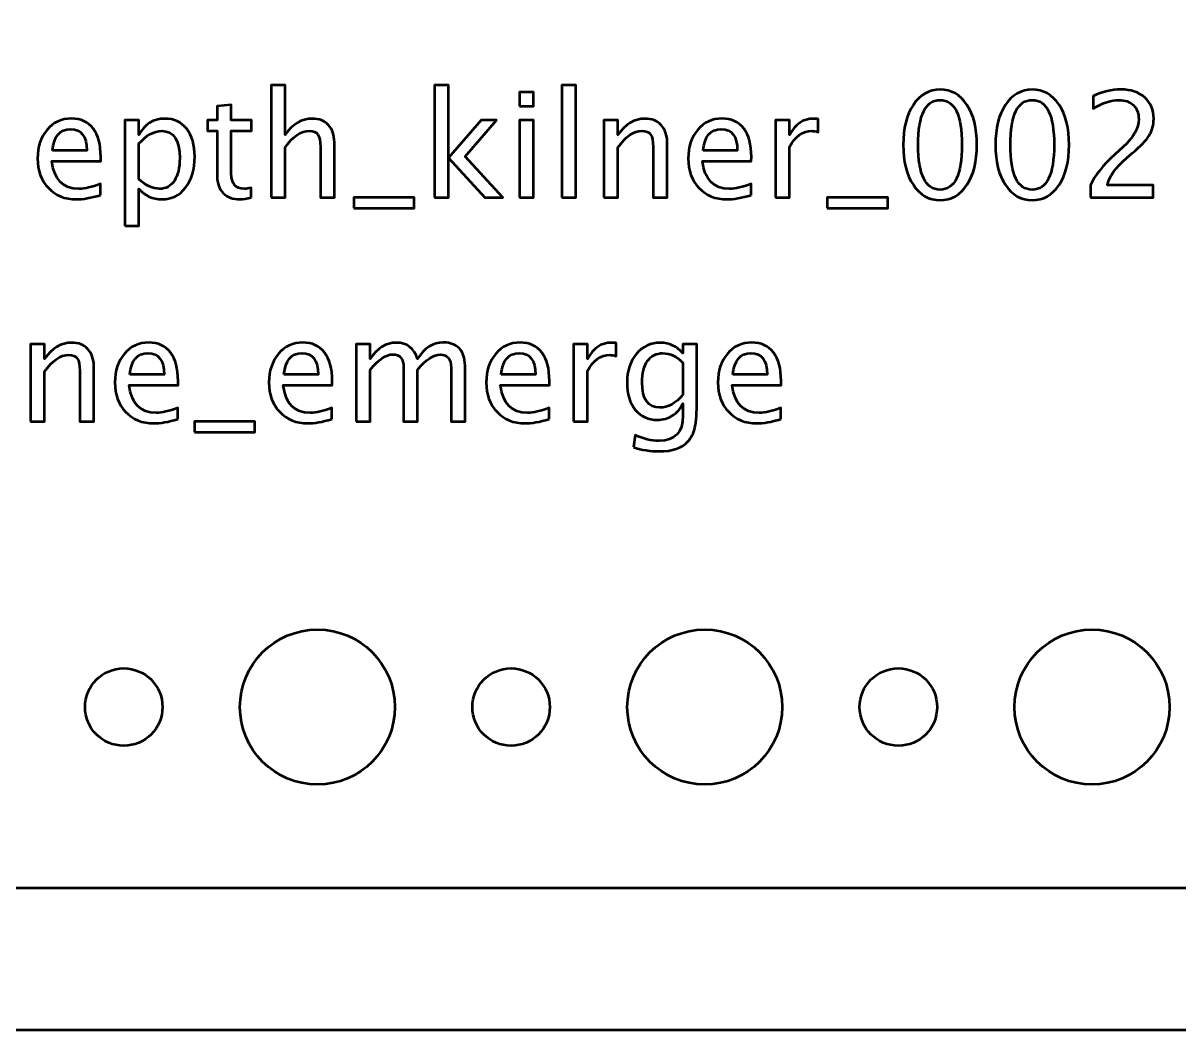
# Model space of a CAD drawing. Header units: centimetres. Extents: x -23 to 23, y -25.2 to 25.2.
# Drawn here: x 1.11 to 5.586, y -25.25 to -21.352 of the extents above; entities that cross this region are included whole.
import ezdxf

# ---------------------------------------------------------------- set-up
doc = ezdxf.new("R2010")
doc.units = ezdxf.units.CM
doc.header["$MEASUREMENT"] = 0
doc.layers.add('Layer 1', color=7, linetype='Continuous')

msp = doc.modelspace()

# ---------------------------------------------------------------- linework, layer by layer
at = {"layer": 'Layer 1', "lineweight": 53}
for centre, major_axis in [((2.25001, -24.00001), (0, 0.30001)), ((3.75001, -24.00001), (0, 0.30001)), ((5.25001, -24.00001), (0, 0.30001)), ((1.5, -24), (0, 0.15)), ((3, -24), (0, 0.15)), ((4.5, -24), (0, 0.15))]:
    msp.add_ellipse(centre, major_axis=major_axis, ratio=1, dxfattribs=at)
msp.add_open_spline([(-23, -24.75), (-23, -24.75), (-23, 24.75), (-23, 24.75), (-23, 24.75), (-23, 25.02614), (-22.77614, 25.25), (-22.5, 25.25), (-22.5, 25.25), (-22.5, 25.25), (22.5, 25.25), (22.5, 25.25), (22.5, 25.25), (22.77614, 25.25), (23, 25.02614), (23, 24.75), (23, 24.75), (23, 24.75), (23, -24.75), (23, -24.75), (23, -24.75), (23, -25.02614), (22.77614, -25.25), (22.5, -25.25), (22.5, -25.25), (22.5, -25.25), (-22.5, -25.25), (-22.5, -25.25), (-22.5, -25.25), (-22.77614, -25.25), (-23, -25.02614), (-23, -24.75)], degree=3, knots=[0, 0, 0, 0, 0.1111111, 0.1111111, 0.1111111, 0.1111111, 0.2222222, 0.2222222, 0.2222222, 0.2222222, 0.3333333, 0.3333333, 0.3333333, 0.3333333, 0.4444444, 0.4444444, 0.4444444, 0.4444444, 0.5555556, 0.5555556, 0.5555556, 0.5555556, 0.6666667, 0.6666667, 0.6666667, 0.6666667, 0.7777778, 0.7777778, 0.7777778, 0.7777778, 1, 1, 1, 1], dxfattribs=at)
at = {"layer": 'Layer 1', "color": 4, "lineweight": 53}
msp.add_open_spline([(-22.45, -24.2), (-22.45, -24.2), (-22.45, 24.2), (-22.45, 24.2), (-22.45, 24.2), (-22.45, 24.47614), (-22.22614, 24.7), (-21.95, 24.7), (-21.95, 24.7), (-21.95, 24.7), (21.95, 24.7), (21.95, 24.7), (21.95, 24.7), (22.22614, 24.7), (22.45, 24.47614), (22.45, 24.2), (22.45, 24.2), (22.45, 24.2), (22.45, -24.2), (22.45, -24.2), (22.45, -24.2), (22.45, -24.47614), (22.22614, -24.7), (21.95, -24.7), (21.95, -24.7), (21.95, -24.7), (-21.95, -24.7), (-21.95, -24.7), (-21.95, -24.7), (-22.22614, -24.7), (-22.45, -24.47614), (-22.45, -24.2)], degree=3, knots=[0, 0, 0, 0, 0.1111111, 0.1111111, 0.1111111, 0.1111111, 0.2222222, 0.2222222, 0.2222222, 0.2222222, 0.3333333, 0.3333333, 0.3333333, 0.3333333, 0.4444444, 0.4444444, 0.4444444, 0.4444444, 0.5555556, 0.5555556, 0.5555556, 0.5555556, 0.6666667, 0.6666667, 0.6666667, 0.6666667, 0.7777778, 0.7777778, 0.7777778, 0.7777778, 1, 1, 1, 1], dxfattribs=at)
at = {"layer": 'Layer 1', "color": 5, "lineweight": 53}
for points, knots in [([(2.07065, -22.02737), (2.07065, -22.02737), (2.07065, -21.59219), (2.07065, -21.59219), (2.07065, -21.59219), (2.07065, -21.59219), (2.12483, -21.59219), (2.12483, -21.59219), (2.12483, -21.59219), (2.12483, -21.59219), (2.12483, -21.78475), (2.12483, -21.78475), (2.12483, -21.78475), (2.15352, -21.74289), (2.18871, -21.72201), (2.23029, -21.72201), (2.23029, -21.72201), (2.25644, -21.72201), (2.27723, -21.73019), (2.29257, -21.74666), (2.29257, -21.74666), (2.3079, -21.76302), (2.31561, -21.78513), (2.31561, -21.81279), (2.31561, -21.81279), (2.31561, -21.81279), (2.31561, -22.02737), (2.31561, -22.02737), (2.31561, -22.02737), (2.31561, -22.02737), (2.26143, -22.02737), (2.26143, -22.02737), (2.26143, -22.02737), (2.26143, -22.02737), (2.26143, -21.83047), (2.26143, -21.83047), (2.26143, -21.83047), (2.26143, -21.80827), (2.25813, -21.79247), (2.25164, -21.78306), (2.25164, -21.78306), (2.24506, -21.77356), (2.23424, -21.76886), (2.21909, -21.76886), (2.21909, -21.76886), (2.18579, -21.76886), (2.15437, -21.79059), (2.12483, -21.83405), (2.12483, -21.83405), (2.12483, -21.83405), (2.12483, -22.02737), (2.12483, -22.02737), (2.12483, -22.02737), (2.12483, -22.02737), (2.07065, -22.02737), (2.07065, -22.02737)], [0, 0, 0, 0, 0.0666667, 0.0666667, 0.0666667, 0.0666667, 0.1333333, 0.1333333, 0.1333333, 0.1333333, 0.2, 0.2, 0.2, 0.2, 0.2666667, 0.2666667, 0.2666667, 0.2666667, 0.3333333, 0.3333333, 0.3333333, 0.3333333, 0.4, 0.4, 0.4, 0.4, 0.4666667, 0.4666667, 0.4666667, 0.4666667, 0.5333333, 0.5333333, 0.5333333, 0.5333333, 0.6, 0.6, 0.6, 0.6, 0.6666667, 0.6666667, 0.6666667, 0.6666667, 0.7333333, 0.7333333, 0.7333333, 0.7333333, 0.8, 0.8, 0.8, 0.8, 0.8666667, 0.8666667, 0.8666667, 0.8666667, 1, 1, 1, 1]), ([(2.7032, -22.02737), (2.7032, -22.02737), (2.7032, -21.59219), (2.7032, -21.59219), (2.7032, -21.59219), (2.7032, -21.59219), (2.75738, -21.59219), (2.75738, -21.59219), (2.75738, -21.59219), (2.75738, -21.59219), (2.75738, -21.87337), (2.75738, -21.87337), (2.75738, -21.87337), (2.75738, -21.87337), (2.88438, -21.72822), (2.88438, -21.72822), (2.88438, -21.72822), (2.88438, -21.72822), (2.9429, -21.72822), (2.9429, -21.72822), (2.9429, -21.72822), (2.9429, -21.72822), (2.82154, -21.86782), (2.82154, -21.86782), (2.82154, -21.86782), (2.82154, -21.86782), (2.96829, -22.02737), (2.96829, -22.02737), (2.96829, -22.02737), (2.96829, -22.02737), (2.89849, -22.02737), (2.89849, -22.02737), (2.89849, -22.02737), (2.89849, -22.02737), (2.75738, -21.87394), (2.75738, -21.87394), (2.75738, -21.87394), (2.75738, -21.87394), (2.75738, -22.02737), (2.75738, -22.02737), (2.75738, -22.02737), (2.75738, -22.02737), (2.7032, -22.02737), (2.7032, -22.02737)], [0, 0, 0, 0, 0.0833333, 0.0833333, 0.0833333, 0.0833333, 0.1666667, 0.1666667, 0.1666667, 0.1666667, 0.25, 0.25, 0.25, 0.25, 0.3333333, 0.3333333, 0.3333333, 0.3333333, 0.4166667, 0.4166667, 0.4166667, 0.4166667, 0.5, 0.5, 0.5, 0.5, 0.5833333, 0.5833333, 0.5833333, 0.5833333, 0.6666667, 0.6666667, 0.6666667, 0.6666667, 0.75, 0.75, 0.75, 0.75, 0.8333333, 0.8333333, 0.8333333, 0.8333333, 1, 1, 1, 1]), ([(3.03312, -21.67347), (3.03312, -21.67347), (3.03312, -21.61928), (3.03312, -21.61928), (3.03312, -21.61928), (3.03312, -21.61928), (3.0873, -21.61928), (3.0873, -21.61928), (3.0873, -21.61928), (3.0873, -21.61928), (3.0873, -21.67347), (3.0873, -21.67347), (3.0873, -21.67347), (3.0873, -21.67347), (3.03312, -21.67347), (3.03312, -21.67347)], [0, 0, 0, 0, 0.2, 0.2, 0.2, 0.2, 0.4, 0.4, 0.4, 0.4, 0.6, 0.6, 0.6, 0.6, 1, 1, 1, 1]), ([(3.19624, -22.02737), (3.19624, -22.02737), (3.19624, -21.59219), (3.19624, -21.59219), (3.19624, -21.59219), (3.19624, -21.59219), (3.25042, -21.59219), (3.25042, -21.59219), (3.25042, -21.59219), (3.25042, -21.59219), (3.25042, -22.02737), (3.25042, -22.02737), (3.25042, -22.02737), (3.25042, -22.02737), (3.19624, -22.02737), (3.19624, -22.02737)], [0, 0, 0, 0, 0.2, 0.2, 0.2, 0.2, 0.4, 0.4, 0.4, 0.4, 0.6, 0.6, 0.6, 0.6, 1, 1, 1, 1]), ([(4.66152, -22.03753), (4.61872, -22.03753), (4.58419, -22.01787), (4.55804, -21.97864), (4.55804, -21.97864), (4.5318, -21.93941), (4.51872, -21.88767), (4.51872, -21.82332), (4.51872, -21.82332), (4.51872, -21.75898), (4.5318, -21.70724), (4.55804, -21.66801), (4.55804, -21.66801), (4.58419, -21.62878), (4.61872, -21.60912), (4.66152, -21.60912), (4.66152, -21.60912), (4.70451, -21.60912), (4.73904, -21.62869), (4.76519, -21.66782), (4.76519, -21.66782), (4.79125, -21.70696), (4.80433, -21.75879), (4.80433, -21.82332), (4.80433, -21.82332), (4.80433, -21.88767), (4.79125, -21.93941), (4.76519, -21.97864), (4.76519, -21.97864), (4.73904, -22.01787), (4.70451, -22.03753), (4.66152, -22.03753)], [0, 0, 0, 0, 0.1111111, 0.1111111, 0.1111111, 0.1111111, 0.2222222, 0.2222222, 0.2222222, 0.2222222, 0.3333333, 0.3333333, 0.3333333, 0.3333333, 0.4444444, 0.4444444, 0.4444444, 0.4444444, 0.5555556, 0.5555556, 0.5555556, 0.5555556, 0.6666667, 0.6666667, 0.6666667, 0.6666667, 0.7777778, 0.7777778, 0.7777778, 0.7777778, 1, 1, 1, 1]), ([(5.01843, -22.03753), (4.97563, -22.03753), (4.9411, -22.01787), (4.91495, -21.97864), (4.91495, -21.97864), (4.88871, -21.93941), (4.87563, -21.88767), (4.87563, -21.82332), (4.87563, -21.82332), (4.87563, -21.75898), (4.88871, -21.70724), (4.91495, -21.66801), (4.91495, -21.66801), (4.9411, -21.62878), (4.97563, -21.60912), (5.01843, -21.60912), (5.01843, -21.60912), (5.06142, -21.60912), (5.09595, -21.62869), (5.1221, -21.66782), (5.1221, -21.66782), (5.14816, -21.70696), (5.16124, -21.75879), (5.16124, -21.82332), (5.16124, -21.82332), (5.16124, -21.88767), (5.14816, -21.93941), (5.1221, -21.97864), (5.1221, -21.97864), (5.09595, -22.01787), (5.06142, -22.03753), (5.01843, -22.03753)], [0, 0, 0, 0, 0.1111111, 0.1111111, 0.1111111, 0.1111111, 0.2222222, 0.2222222, 0.2222222, 0.2222222, 0.3333333, 0.3333333, 0.3333333, 0.3333333, 0.4444444, 0.4444444, 0.4444444, 0.4444444, 0.5555556, 0.5555556, 0.5555556, 0.5555556, 0.6666667, 0.6666667, 0.6666667, 0.6666667, 0.7777778, 0.7777778, 0.7777778, 0.7777778, 1, 1, 1, 1]), ([(5.24383, -22.02737), (5.24383, -22.02737), (5.24383, -21.97996), (5.24383, -21.97996), (5.24383, -21.97996), (5.25963, -21.94299), (5.29152, -21.90263), (5.3396, -21.85907), (5.3396, -21.85907), (5.3396, -21.85907), (5.37064, -21.83123), (5.37064, -21.83123), (5.37064, -21.83123), (5.41062, -21.79491), (5.43066, -21.75898), (5.43066, -21.72323), (5.43066, -21.72323), (5.43066, -21.70037), (5.42379, -21.6825), (5.41015, -21.66942), (5.41015, -21.66942), (5.39651, -21.65634), (5.3776, -21.64976), (5.35361, -21.64976), (5.35361, -21.64976), (5.32558, -21.64976), (5.29237, -21.66048), (5.25399, -21.68193), (5.25399, -21.68193), (5.25399, -21.68193), (5.25399, -21.63452), (5.25399, -21.63452), (5.25399, -21.63452), (5.29021, -21.61759), (5.32624, -21.60912), (5.36217, -21.60912), (5.36217, -21.60912), (5.40037, -21.60912), (5.43103, -21.61937), (5.45418, -21.63998), (5.45418, -21.63998), (5.47722, -21.66058), (5.4888, -21.68786), (5.4888, -21.72191), (5.4888, -21.72191), (5.4888, -21.74637), (5.48296, -21.7681), (5.4713, -21.78701), (5.4713, -21.78701), (5.45954, -21.80602), (5.43781, -21.82897), (5.40592, -21.85606), (5.40592, -21.85606), (5.40592, -21.85606), (5.38494, -21.87394), (5.38494, -21.87394), (5.38494, -21.87394), (5.34129, -21.91091), (5.31608, -21.94628), (5.3093, -21.97996), (5.3093, -21.97996), (5.3093, -21.97996), (5.4871, -21.97996), (5.4871, -21.97996), (5.4871, -21.97996), (5.4871, -21.97996), (5.4871, -22.02737), (5.4871, -22.02737), (5.4871, -22.02737), (5.4871, -22.02737), (5.24383, -22.02737), (5.24383, -22.02737)], [0, 0, 0, 0, 0.0526316, 0.0526316, 0.0526316, 0.0526316, 0.1052632, 0.1052632, 0.1052632, 0.1052632, 0.1578947, 0.1578947, 0.1578947, 0.1578947, 0.2105263, 0.2105263, 0.2105263, 0.2105263, 0.2631579, 0.2631579, 0.2631579, 0.2631579, 0.3157895, 0.3157895, 0.3157895, 0.3157895, 0.3684211, 0.3684211, 0.3684211, 0.3684211, 0.4210526, 0.4210526, 0.4210526, 0.4210526, 0.4736842, 0.4736842, 0.4736842, 0.4736842, 0.5263158, 0.5263158, 0.5263158, 0.5263158, 0.5789474, 0.5789474, 0.5789474, 0.5789474, 0.6315789, 0.6315789, 0.6315789, 0.6315789, 0.6842105, 0.6842105, 0.6842105, 0.6842105, 0.7368421, 0.7368421, 0.7368421, 0.7368421, 0.7894737, 0.7894737, 0.7894737, 0.7894737, 0.8421053, 0.8421053, 0.8421053, 0.8421053, 0.8947368, 0.8947368, 0.8947368, 0.8947368, 1, 1, 1, 1]), ([(4.66143, -21.99689), (4.71797, -21.99689), (4.74619, -21.93904), (4.74619, -21.82332), (4.74619, -21.82332), (4.74619, -21.70761), (4.71797, -21.64976), (4.66143, -21.64976), (4.66143, -21.64976), (4.60508, -21.64976), (4.57686, -21.70761), (4.57686, -21.82332), (4.57686, -21.82332), (4.57686, -21.93904), (4.60508, -21.99689), (4.66143, -21.99689)], [0, 0, 0, 0, 0.2, 0.2, 0.2, 0.2, 0.4, 0.4, 0.4, 0.4, 0.6, 0.6, 0.6, 0.6, 1, 1, 1, 1]), ([(5.01834, -21.99689), (5.07488, -21.99689), (5.1031, -21.93904), (5.1031, -21.82332), (5.1031, -21.82332), (5.1031, -21.70761), (5.07488, -21.64976), (5.01834, -21.64976), (5.01834, -21.64976), (4.96199, -21.64976), (4.93377, -21.70761), (4.93377, -21.82332), (4.93377, -21.82332), (4.93377, -21.93904), (4.96199, -21.99689), (5.01834, -21.99689)], [0, 0, 0, 0, 0.2, 0.2, 0.2, 0.2, 0.4, 0.4, 0.4, 0.4, 0.6, 0.6, 0.6, 0.6, 1, 1, 1, 1]), ([(1.99332, -22.02728), (1.97657, -22.03189), (1.96199, -22.03414), (1.94967, -22.03414), (1.94967, -22.03414), (1.92201, -22.03414), (1.90047, -22.02624), (1.88504, -22.01044), (1.88504, -22.01044), (1.86952, -21.99463), (1.8618, -21.97271), (1.8618, -21.94459), (1.8618, -21.94459), (1.8618, -21.94459), (1.8618, -21.76886), (1.8618, -21.76886), (1.8618, -21.76886), (1.8618, -21.76886), (1.82436, -21.76886), (1.82436, -21.76886), (1.82436, -21.76886), (1.82436, -21.76886), (1.82436, -21.72822), (1.82436, -21.72822), (1.82436, -21.72822), (1.82436, -21.72822), (1.8618, -21.72822), (1.8618, -21.72822), (1.8618, -21.72822), (1.8618, -21.72822), (1.8618, -21.67412), (1.8618, -21.67412), (1.8618, -21.67412), (1.8618, -21.67412), (1.91599, -21.66895), (1.91599, -21.66895), (1.91599, -21.66895), (1.91599, -21.66895), (1.91599, -21.72822), (1.91599, -21.72822), (1.91599, -21.72822), (1.91599, -21.72822), (1.99445, -21.72822), (1.99445, -21.72822), (1.99445, -21.72822), (1.99445, -21.72822), (1.99445, -21.76886), (1.99445, -21.76886), (1.99445, -21.76886), (1.99445, -21.76886), (1.91599, -21.76886), (1.91599, -21.76886), (1.91599, -21.76886), (1.91599, -21.76886), (1.91599, -21.9348), (1.91599, -21.9348), (1.91599, -21.9348), (1.91599, -21.97394), (1.93302, -21.9935), (1.96698, -21.9935), (1.96698, -21.9935), (1.97422, -21.9935), (1.98297, -21.99228), (1.99332, -21.98993), (1.99332, -21.98993), (1.99332, -21.98993), (1.99332, -22.02728), (1.99332, -22.02728)], [0, 0, 0, 0, 0.0555556, 0.0555556, 0.0555556, 0.0555556, 0.1111111, 0.1111111, 0.1111111, 0.1111111, 0.1666667, 0.1666667, 0.1666667, 0.1666667, 0.2222222, 0.2222222, 0.2222222, 0.2222222, 0.2777778, 0.2777778, 0.2777778, 0.2777778, 0.3333333, 0.3333333, 0.3333333, 0.3333333, 0.3888889, 0.3888889, 0.3888889, 0.3888889, 0.4444444, 0.4444444, 0.4444444, 0.4444444, 0.5, 0.5, 0.5, 0.5, 0.5555556, 0.5555556, 0.5555556, 0.5555556, 0.6111111, 0.6111111, 0.6111111, 0.6111111, 0.6666667, 0.6666667, 0.6666667, 0.6666667, 0.7222222, 0.7222222, 0.7222222, 0.7222222, 0.7777778, 0.7777778, 0.7777778, 0.7777778, 0.8333333, 0.8333333, 0.8333333, 0.8333333, 0.8888889, 0.8888889, 0.8888889, 0.8888889, 1, 1, 1, 1]), ([(1.4094, -22.01777), (1.373, -22.02869), (1.34186, -22.03414), (1.31589, -22.03414), (1.31589, -22.03414), (1.27159, -22.03414), (1.23556, -22.01947), (1.2078, -21.99021), (1.2078, -21.99021), (1.18005, -21.96095), (1.16613, -21.92304), (1.16613, -21.87638), (1.16613, -21.87638), (1.16613, -21.83113), (1.17836, -21.79397), (1.20291, -21.76491), (1.20291, -21.76491), (1.22747, -21.73593), (1.25889, -21.72144), (1.29717, -21.72144), (1.29717, -21.72144), (1.33339, -21.72144), (1.36143, -21.73433), (1.38118, -21.76011), (1.38118, -21.76011), (1.40094, -21.78588), (1.41081, -21.82238), (1.41081, -21.8697), (1.41081, -21.8697), (1.41081, -21.8697), (1.41053, -21.88626), (1.41053, -21.88626), (1.41053, -21.88626), (1.41053, -21.88626), (1.22144, -21.88626), (1.22144, -21.88626), (1.22144, -21.88626), (1.22935, -21.95776), (1.26425, -21.9935), (1.32605, -21.9935), (1.32605, -21.9935), (1.34873, -21.9935), (1.37648, -21.98711), (1.4094, -21.97431), (1.4094, -21.97431), (1.4094, -21.97431), (1.4094, -22.01777), (1.4094, -22.01777)], [0, 0, 0, 0, 0.0769231, 0.0769231, 0.0769231, 0.0769231, 0.1538462, 0.1538462, 0.1538462, 0.1538462, 0.2307692, 0.2307692, 0.2307692, 0.2307692, 0.3076923, 0.3076923, 0.3076923, 0.3076923, 0.3846154, 0.3846154, 0.3846154, 0.3846154, 0.4615385, 0.4615385, 0.4615385, 0.4615385, 0.5384615, 0.5384615, 0.5384615, 0.5384615, 0.6153846, 0.6153846, 0.6153846, 0.6153846, 0.6923077, 0.6923077, 0.6923077, 0.6923077, 0.7692308, 0.7692308, 0.7692308, 0.7692308, 0.8461538, 0.8461538, 0.8461538, 0.8461538, 1, 1, 1, 1]), ([(1.50433, -22.13631), (1.50433, -22.13631), (1.50433, -21.72822), (1.50433, -21.72822), (1.50433, -21.72822), (1.50433, -21.72822), (1.55851, -21.72822), (1.55851, -21.72822), (1.55851, -21.72822), (1.55851, -21.72822), (1.55851, -21.78475), (1.55851, -21.78475), (1.55851, -21.78475), (1.58071, -21.74289), (1.61411, -21.72201), (1.65861, -21.72201), (1.65861, -21.72201), (1.69464, -21.72201), (1.72295, -21.73508), (1.74365, -21.76133), (1.74365, -21.76133), (1.76434, -21.78758), (1.77469, -21.82342), (1.77469, -21.86886), (1.77469, -21.86886), (1.77469, -21.91834), (1.76293, -21.95832), (1.73951, -21.98861), (1.73951, -21.98861), (1.71609, -22.019), (1.68523, -22.03414), (1.64704, -22.03414), (1.64704, -22.03414), (1.61157, -22.03414), (1.58203, -22.0206), (1.55851, -21.99341), (1.55851, -21.99341), (1.55851, -21.99341), (1.55851, -22.13631), (1.55851, -22.13631), (1.55851, -22.13631), (1.55851, -22.13631), (1.50433, -22.13631), (1.50433, -22.13631)], [0, 0, 0, 0, 0.0833333, 0.0833333, 0.0833333, 0.0833333, 0.1666667, 0.1666667, 0.1666667, 0.1666667, 0.25, 0.25, 0.25, 0.25, 0.3333333, 0.3333333, 0.3333333, 0.3333333, 0.4166667, 0.4166667, 0.4166667, 0.4166667, 0.5, 0.5, 0.5, 0.5, 0.5833333, 0.5833333, 0.5833333, 0.5833333, 0.6666667, 0.6666667, 0.6666667, 0.6666667, 0.75, 0.75, 0.75, 0.75, 0.8333333, 0.8333333, 0.8333333, 0.8333333, 1, 1, 1, 1]), ([(3.03312, -22.02737), (3.03312, -22.02737), (3.03312, -21.72822), (3.03312, -21.72822), (3.03312, -21.72822), (3.03312, -21.72822), (3.0873, -21.72822), (3.0873, -21.72822), (3.0873, -21.72822), (3.0873, -21.72822), (3.0873, -22.02737), (3.0873, -22.02737), (3.0873, -22.02737), (3.0873, -22.02737), (3.03312, -22.02737), (3.03312, -22.02737)], [0, 0, 0, 0, 0.2, 0.2, 0.2, 0.2, 0.4, 0.4, 0.4, 0.4, 0.6, 0.6, 0.6, 0.6, 1, 1, 1, 1]), ([(3.35936, -22.02737), (3.35936, -22.02737), (3.35936, -21.72822), (3.35936, -21.72822), (3.35936, -21.72822), (3.35936, -21.72822), (3.41354, -21.72822), (3.41354, -21.72822), (3.41354, -21.72822), (3.41354, -21.72822), (3.41354, -21.78475), (3.41354, -21.78475), (3.41354, -21.78475), (3.44223, -21.74289), (3.47742, -21.72201), (3.519, -21.72201), (3.519, -21.72201), (3.54515, -21.72201), (3.56594, -21.73019), (3.58128, -21.74666), (3.58128, -21.74666), (3.59661, -21.76302), (3.60432, -21.78513), (3.60432, -21.81279), (3.60432, -21.81279), (3.60432, -21.81279), (3.60432, -22.02737), (3.60432, -22.02737), (3.60432, -22.02737), (3.60432, -22.02737), (3.55014, -22.02737), (3.55014, -22.02737), (3.55014, -22.02737), (3.55014, -22.02737), (3.55014, -21.83047), (3.55014, -21.83047), (3.55014, -21.83047), (3.55014, -21.80827), (3.54684, -21.79247), (3.54035, -21.78306), (3.54035, -21.78306), (3.53377, -21.77356), (3.52295, -21.76886), (3.5078, -21.76886), (3.5078, -21.76886), (3.4745, -21.76886), (3.44308, -21.79059), (3.41354, -21.83405), (3.41354, -21.83405), (3.41354, -21.83405), (3.41354, -22.02737), (3.41354, -22.02737), (3.41354, -22.02737), (3.41354, -22.02737), (3.35936, -22.02737), (3.35936, -22.02737)], [0, 0, 0, 0, 0.0666667, 0.0666667, 0.0666667, 0.0666667, 0.1333333, 0.1333333, 0.1333333, 0.1333333, 0.2, 0.2, 0.2, 0.2, 0.2666667, 0.2666667, 0.2666667, 0.2666667, 0.3333333, 0.3333333, 0.3333333, 0.3333333, 0.4, 0.4, 0.4, 0.4, 0.4666667, 0.4666667, 0.4666667, 0.4666667, 0.5333333, 0.5333333, 0.5333333, 0.5333333, 0.6, 0.6, 0.6, 0.6, 0.6666667, 0.6666667, 0.6666667, 0.6666667, 0.7333333, 0.7333333, 0.7333333, 0.7333333, 0.8, 0.8, 0.8, 0.8, 0.8666667, 0.8666667, 0.8666667, 0.8666667, 1, 1, 1, 1]), ([(3.92925, -22.01777), (3.89285, -22.02869), (3.86171, -22.03414), (3.83574, -22.03414), (3.83574, -22.03414), (3.79144, -22.03414), (3.75541, -22.01947), (3.72765, -21.99021), (3.72765, -21.99021), (3.6999, -21.96095), (3.68598, -21.92304), (3.68598, -21.87638), (3.68598, -21.87638), (3.68598, -21.83113), (3.69821, -21.79397), (3.72276, -21.76491), (3.72276, -21.76491), (3.74732, -21.73593), (3.77874, -21.72144), (3.81702, -21.72144), (3.81702, -21.72144), (3.85324, -21.72144), (3.88128, -21.73433), (3.90103, -21.76011), (3.90103, -21.76011), (3.92079, -21.78588), (3.93066, -21.82238), (3.93066, -21.8697), (3.93066, -21.8697), (3.93066, -21.8697), (3.93038, -21.88626), (3.93038, -21.88626), (3.93038, -21.88626), (3.93038, -21.88626), (3.74129, -21.88626), (3.74129, -21.88626), (3.74129, -21.88626), (3.7492, -21.95776), (3.7841, -21.9935), (3.8459, -21.9935), (3.8459, -21.9935), (3.86858, -21.9935), (3.89633, -21.98711), (3.92925, -21.97431), (3.92925, -21.97431), (3.92925, -21.97431), (3.92925, -22.01777), (3.92925, -22.01777)], [0, 0, 0, 0, 0.0769231, 0.0769231, 0.0769231, 0.0769231, 0.1538462, 0.1538462, 0.1538462, 0.1538462, 0.2307692, 0.2307692, 0.2307692, 0.2307692, 0.3076923, 0.3076923, 0.3076923, 0.3076923, 0.3846154, 0.3846154, 0.3846154, 0.3846154, 0.4615385, 0.4615385, 0.4615385, 0.4615385, 0.5384615, 0.5384615, 0.5384615, 0.5384615, 0.6153846, 0.6153846, 0.6153846, 0.6153846, 0.6923077, 0.6923077, 0.6923077, 0.6923077, 0.7692308, 0.7692308, 0.7692308, 0.7692308, 0.8461538, 0.8461538, 0.8461538, 0.8461538, 1, 1, 1, 1]), ([(4.02418, -22.02737), (4.02418, -22.02737), (4.02418, -21.72822), (4.02418, -21.72822), (4.02418, -21.72822), (4.02418, -21.72822), (4.07836, -21.72822), (4.07836, -21.72822), (4.07836, -21.72822), (4.07836, -21.72822), (4.07836, -21.78475), (4.07836, -21.78475), (4.07836, -21.78475), (4.09991, -21.74289), (4.13114, -21.72201), (4.17215, -21.72201), (4.17215, -21.72201), (4.1777, -21.72201), (4.18354, -21.72248), (4.18956, -21.72342), (4.18956, -21.72342), (4.18956, -21.72342), (4.18956, -21.77412), (4.18956, -21.77412), (4.18956, -21.77412), (4.18015, -21.77102), (4.17187, -21.76942), (4.16472, -21.76942), (4.16472, -21.76942), (4.13029, -21.76942), (4.1015, -21.78974), (4.07836, -21.83047), (4.07836, -21.83047), (4.07836, -21.83047), (4.07836, -22.02737), (4.07836, -22.02737), (4.07836, -22.02737), (4.07836, -22.02737), (4.02418, -22.02737), (4.02418, -22.02737)], [0, 0, 0, 0, 0.0909091, 0.0909091, 0.0909091, 0.0909091, 0.1818182, 0.1818182, 0.1818182, 0.1818182, 0.2727273, 0.2727273, 0.2727273, 0.2727273, 0.3636364, 0.3636364, 0.3636364, 0.3636364, 0.4545455, 0.4545455, 0.4545455, 0.4545455, 0.5454545, 0.5454545, 0.5454545, 0.5454545, 0.6363636, 0.6363636, 0.6363636, 0.6363636, 0.7272727, 0.7272727, 0.7272727, 0.7272727, 0.8181818, 0.8181818, 0.8181818, 0.8181818, 1, 1, 1, 1]), ([(1.22427, -21.84562), (1.22427, -21.84562), (1.35635, -21.84562), (1.35635, -21.84562), (1.35635, -21.84562), (1.35635, -21.78993), (1.33556, -21.76208), (1.29407, -21.76208), (1.29407, -21.76208), (1.2523, -21.76208), (1.22906, -21.78993), (1.22427, -21.84562)], [0, 0, 0, 0, 0.25, 0.25, 0.25, 0.25, 0.5, 0.5, 0.5, 0.5, 1, 1, 1, 1]), ([(1.55851, -21.95606), (1.58645, -21.98099), (1.61308, -21.9935), (1.63838, -21.9935), (1.63838, -21.9935), (1.66331, -21.9935), (1.6826, -21.98306), (1.69614, -21.96227), (1.69614, -21.96227), (1.70978, -21.94148), (1.71656, -21.91222), (1.71656, -21.87441), (1.71656, -21.87441), (1.71656, -21.80442), (1.69341, -21.76942), (1.64713, -21.76942), (1.64713, -21.76942), (1.61684, -21.76942), (1.5873, -21.78579), (1.55851, -21.81862), (1.55851, -21.81862), (1.55851, -21.81862), (1.55851, -21.95606), (1.55851, -21.95606)], [0, 0, 0, 0, 0.1428571, 0.1428571, 0.1428571, 0.1428571, 0.2857143, 0.2857143, 0.2857143, 0.2857143, 0.4285714, 0.4285714, 0.4285714, 0.4285714, 0.5714286, 0.5714286, 0.5714286, 0.5714286, 0.7142857, 0.7142857, 0.7142857, 0.7142857, 1, 1, 1, 1]), ([(3.74412, -21.84562), (3.74412, -21.84562), (3.8762, -21.84562), (3.8762, -21.84562), (3.8762, -21.84562), (3.8762, -21.78993), (3.85541, -21.76208), (3.81392, -21.76208), (3.81392, -21.76208), (3.77215, -21.76208), (3.74891, -21.78993), (3.74412, -21.84562)], [0, 0, 0, 0, 0.25, 0.25, 0.25, 0.25, 0.5, 0.5, 0.5, 0.5, 1, 1, 1, 1]), ([(2.3905, -22.06801), (2.3905, -22.06801), (2.3905, -22.02737), (2.3905, -22.02737), (2.3905, -22.02737), (2.3905, -22.02737), (2.6253, -22.02737), (2.6253, -22.02737), (2.6253, -22.02737), (2.6253, -22.02737), (2.6253, -22.06801), (2.6253, -22.06801), (2.6253, -22.06801), (2.6253, -22.06801), (2.3905, -22.06801), (2.3905, -22.06801)], [0, 0, 0, 0, 0.2, 0.2, 0.2, 0.2, 0.4, 0.4, 0.4, 0.4, 0.6, 0.6, 0.6, 0.6, 1, 1, 1, 1]), ([(4.22465, -22.06801), (4.22465, -22.06801), (4.22465, -22.02737), (4.22465, -22.02737), (4.22465, -22.02737), (4.22465, -22.02737), (4.45945, -22.02737), (4.45945, -22.02737), (4.45945, -22.02737), (4.45945, -22.02737), (4.45945, -22.06801), (4.45945, -22.06801), (4.45945, -22.06801), (4.45945, -22.06801), (4.22465, -22.06801), (4.22465, -22.06801)], [0, 0, 0, 0, 0.2, 0.2, 0.2, 0.2, 0.4, 0.4, 0.4, 0.4, 0.6, 0.6, 0.6, 0.6, 1, 1, 1, 1]), ([(1.13898, -22.89472), (1.13898, -22.89472), (1.13898, -22.59557), (1.13898, -22.59557), (1.13898, -22.59557), (1.13898, -22.59557), (1.19316, -22.59557), (1.19316, -22.59557), (1.19316, -22.59557), (1.19316, -22.59557), (1.19316, -22.6521), (1.19316, -22.6521), (1.19316, -22.6521), (1.22185, -22.61024), (1.25704, -22.58936), (1.29862, -22.58936), (1.29862, -22.58936), (1.32477, -22.58936), (1.34556, -22.59754), (1.3609, -22.61401), (1.3609, -22.61401), (1.37623, -22.63037), (1.38394, -22.65248), (1.38394, -22.68014), (1.38394, -22.68014), (1.38394, -22.68014), (1.38394, -22.89472), (1.38394, -22.89472), (1.38394, -22.89472), (1.38394, -22.89472), (1.32976, -22.89472), (1.32976, -22.89472), (1.32976, -22.89472), (1.32976, -22.89472), (1.32976, -22.69782), (1.32976, -22.69782), (1.32976, -22.69782), (1.32976, -22.67562), (1.32646, -22.65982), (1.31997, -22.65041), (1.31997, -22.65041), (1.31339, -22.64091), (1.30257, -22.63621), (1.28742, -22.63621), (1.28742, -22.63621), (1.25412, -22.63621), (1.2227, -22.65794), (1.19316, -22.7014), (1.19316, -22.7014), (1.19316, -22.7014), (1.19316, -22.89472), (1.19316, -22.89472), (1.19316, -22.89472), (1.19316, -22.89472), (1.13898, -22.89472), (1.13898, -22.89472)], [0, 0, 0, 0, 0.0666667, 0.0666667, 0.0666667, 0.0666667, 0.1333333, 0.1333333, 0.1333333, 0.1333333, 0.2, 0.2, 0.2, 0.2, 0.2666667, 0.2666667, 0.2666667, 0.2666667, 0.3333333, 0.3333333, 0.3333333, 0.3333333, 0.4, 0.4, 0.4, 0.4, 0.4666667, 0.4666667, 0.4666667, 0.4666667, 0.5333333, 0.5333333, 0.5333333, 0.5333333, 0.6, 0.6, 0.6, 0.6, 0.6666667, 0.6666667, 0.6666667, 0.6666667, 0.7333333, 0.7333333, 0.7333333, 0.7333333, 0.8, 0.8, 0.8, 0.8, 0.8666667, 0.8666667, 0.8666667, 0.8666667, 1, 1, 1, 1]), ([(1.70887, -22.88512), (1.67247, -22.89604), (1.64133, -22.90149), (1.61536, -22.90149), (1.61536, -22.90149), (1.57106, -22.90149), (1.53503, -22.88682), (1.50727, -22.85756), (1.50727, -22.85756), (1.47952, -22.8283), (1.4656, -22.79039), (1.4656, -22.74373), (1.4656, -22.74373), (1.4656, -22.69848), (1.47783, -22.66132), (1.50238, -22.63226), (1.50238, -22.63226), (1.52694, -22.60328), (1.55836, -22.58879), (1.59664, -22.58879), (1.59664, -22.58879), (1.63286, -22.58879), (1.6609, -22.60168), (1.68065, -22.62746), (1.68065, -22.62746), (1.70041, -22.65323), (1.71028, -22.68973), (1.71028, -22.73705), (1.71028, -22.73705), (1.71028, -22.73705), (1.71, -22.75361), (1.71, -22.75361), (1.71, -22.75361), (1.71, -22.75361), (1.52091, -22.75361), (1.52091, -22.75361), (1.52091, -22.75361), (1.52882, -22.82511), (1.56372, -22.86085), (1.62552, -22.86085), (1.62552, -22.86085), (1.6482, -22.86085), (1.67595, -22.85446), (1.70887, -22.84166), (1.70887, -22.84166), (1.70887, -22.84166), (1.70887, -22.88512), (1.70887, -22.88512)], [0, 0, 0, 0, 0.0769231, 0.0769231, 0.0769231, 0.0769231, 0.1538462, 0.1538462, 0.1538462, 0.1538462, 0.2307692, 0.2307692, 0.2307692, 0.2307692, 0.3076923, 0.3076923, 0.3076923, 0.3076923, 0.3846154, 0.3846154, 0.3846154, 0.3846154, 0.4615385, 0.4615385, 0.4615385, 0.4615385, 0.5384615, 0.5384615, 0.5384615, 0.5384615, 0.6153846, 0.6153846, 0.6153846, 0.6153846, 0.6923077, 0.6923077, 0.6923077, 0.6923077, 0.7692308, 0.7692308, 0.7692308, 0.7692308, 0.8461538, 0.8461538, 0.8461538, 0.8461538, 1, 1, 1, 1]), ([(2.30558, -22.88512), (2.26918, -22.89604), (2.23804, -22.90149), (2.21207, -22.90149), (2.21207, -22.90149), (2.16777, -22.90149), (2.13174, -22.88682), (2.10398, -22.85756), (2.10398, -22.85756), (2.07623, -22.8283), (2.06231, -22.79039), (2.06231, -22.74373), (2.06231, -22.74373), (2.06231, -22.69848), (2.07454, -22.66132), (2.09909, -22.63226), (2.09909, -22.63226), (2.12365, -22.60328), (2.15507, -22.58879), (2.19335, -22.58879), (2.19335, -22.58879), (2.22957, -22.58879), (2.25761, -22.60168), (2.27736, -22.62746), (2.27736, -22.62746), (2.29712, -22.65323), (2.30699, -22.68973), (2.30699, -22.73705), (2.30699, -22.73705), (2.30699, -22.73705), (2.30671, -22.75361), (2.30671, -22.75361), (2.30671, -22.75361), (2.30671, -22.75361), (2.11762, -22.75361), (2.11762, -22.75361), (2.11762, -22.75361), (2.12553, -22.82511), (2.16043, -22.86085), (2.22223, -22.86085), (2.22223, -22.86085), (2.24491, -22.86085), (2.27266, -22.85446), (2.30558, -22.84166), (2.30558, -22.84166), (2.30558, -22.84166), (2.30558, -22.88512), (2.30558, -22.88512)], [0, 0, 0, 0, 0.0769231, 0.0769231, 0.0769231, 0.0769231, 0.1538462, 0.1538462, 0.1538462, 0.1538462, 0.2307692, 0.2307692, 0.2307692, 0.2307692, 0.3076923, 0.3076923, 0.3076923, 0.3076923, 0.3846154, 0.3846154, 0.3846154, 0.3846154, 0.4615385, 0.4615385, 0.4615385, 0.4615385, 0.5384615, 0.5384615, 0.5384615, 0.5384615, 0.6153846, 0.6153846, 0.6153846, 0.6153846, 0.6923077, 0.6923077, 0.6923077, 0.6923077, 0.7692308, 0.7692308, 0.7692308, 0.7692308, 0.8461538, 0.8461538, 0.8461538, 0.8461538, 1, 1, 1, 1]), ([(2.40051, -22.89472), (2.40051, -22.89472), (2.40051, -22.59557), (2.40051, -22.59557), (2.40051, -22.59557), (2.40051, -22.59557), (2.45469, -22.59557), (2.45469, -22.59557), (2.45469, -22.59557), (2.45469, -22.59557), (2.45469, -22.6521), (2.45469, -22.6521), (2.45469, -22.6521), (2.48113, -22.61024), (2.51499, -22.58936), (2.55648, -22.58936), (2.55648, -22.58936), (2.59646, -22.58936), (2.62365, -22.61024), (2.63814, -22.6521), (2.63814, -22.6521), (2.66382, -22.60987), (2.69731, -22.58879), (2.73842, -22.58879), (2.73842, -22.58879), (2.76466, -22.58879), (2.78508, -22.59651), (2.79966, -22.61203), (2.79966, -22.61203), (2.81424, -22.62755), (2.82158, -22.64928), (2.82158, -22.67722), (2.82158, -22.67722), (2.82158, -22.67722), (2.82158, -22.89472), (2.82158, -22.89472), (2.82158, -22.89472), (2.82158, -22.89472), (2.76739, -22.89472), (2.76739, -22.89472), (2.76739, -22.89472), (2.76739, -22.89472), (2.76739, -22.68616), (2.76739, -22.68616), (2.76739, -22.68616), (2.76739, -22.6521), (2.75385, -22.63508), (2.72675, -22.63508), (2.72675, -22.63508), (2.69862, -22.63508), (2.66909, -22.65493), (2.63814, -22.69472), (2.63814, -22.69472), (2.63814, -22.69472), (2.63814, -22.89472), (2.63814, -22.89472), (2.63814, -22.89472), (2.63814, -22.89472), (2.58395, -22.89472), (2.58395, -22.89472), (2.58395, -22.89472), (2.58395, -22.89472), (2.58395, -22.68597), (2.58395, -22.68597), (2.58395, -22.68597), (2.58395, -22.65163), (2.57021, -22.63451), (2.54265, -22.63451), (2.54265, -22.63451), (2.51528, -22.63451), (2.48592, -22.65446), (2.45469, -22.69444), (2.45469, -22.69444), (2.45469, -22.69444), (2.45469, -22.89472), (2.45469, -22.89472), (2.45469, -22.89472), (2.45469, -22.89472), (2.40051, -22.89472), (2.40051, -22.89472)], [0, 0, 0, 0, 0.047619, 0.047619, 0.047619, 0.047619, 0.0952381, 0.0952381, 0.0952381, 0.0952381, 0.1428571, 0.1428571, 0.1428571, 0.1428571, 0.1904762, 0.1904762, 0.1904762, 0.1904762, 0.2380952, 0.2380952, 0.2380952, 0.2380952, 0.2857143, 0.2857143, 0.2857143, 0.2857143, 0.3333333, 0.3333333, 0.3333333, 0.3333333, 0.3809524, 0.3809524, 0.3809524, 0.3809524, 0.4285714, 0.4285714, 0.4285714, 0.4285714, 0.4761905, 0.4761905, 0.4761905, 0.4761905, 0.5238095, 0.5238095, 0.5238095, 0.5238095, 0.5714286, 0.5714286, 0.5714286, 0.5714286, 0.6190476, 0.6190476, 0.6190476, 0.6190476, 0.6666667, 0.6666667, 0.6666667, 0.6666667, 0.7142857, 0.7142857, 0.7142857, 0.7142857, 0.7619048, 0.7619048, 0.7619048, 0.7619048, 0.8095238, 0.8095238, 0.8095238, 0.8095238, 0.8571429, 0.8571429, 0.8571429, 0.8571429, 0.9047619, 0.9047619, 0.9047619, 0.9047619, 1, 1, 1, 1]), ([(3.14707, -22.88512), (3.11067, -22.89604), (3.07953, -22.90149), (3.05356, -22.90149), (3.05356, -22.90149), (3.00926, -22.90149), (2.97323, -22.88682), (2.94547, -22.85756), (2.94547, -22.85756), (2.91772, -22.8283), (2.9038, -22.79039), (2.9038, -22.74373), (2.9038, -22.74373), (2.9038, -22.69848), (2.91603, -22.66132), (2.94058, -22.63226), (2.94058, -22.63226), (2.96514, -22.60328), (2.99656, -22.58879), (3.03484, -22.58879), (3.03484, -22.58879), (3.07106, -22.58879), (3.0991, -22.60168), (3.11885, -22.62746), (3.11885, -22.62746), (3.13861, -22.65323), (3.14848, -22.68973), (3.14848, -22.73705), (3.14848, -22.73705), (3.14848, -22.73705), (3.1482, -22.75361), (3.1482, -22.75361), (3.1482, -22.75361), (3.1482, -22.75361), (2.95911, -22.75361), (2.95911, -22.75361), (2.95911, -22.75361), (2.96702, -22.82511), (3.00192, -22.86085), (3.06372, -22.86085), (3.06372, -22.86085), (3.0864, -22.86085), (3.11415, -22.85446), (3.14707, -22.84166), (3.14707, -22.84166), (3.14707, -22.84166), (3.14707, -22.88512), (3.14707, -22.88512)], [0, 0, 0, 0, 0.0769231, 0.0769231, 0.0769231, 0.0769231, 0.1538462, 0.1538462, 0.1538462, 0.1538462, 0.2307692, 0.2307692, 0.2307692, 0.2307692, 0.3076923, 0.3076923, 0.3076923, 0.3076923, 0.3846154, 0.3846154, 0.3846154, 0.3846154, 0.4615385, 0.4615385, 0.4615385, 0.4615385, 0.5384615, 0.5384615, 0.5384615, 0.5384615, 0.6153846, 0.6153846, 0.6153846, 0.6153846, 0.6923077, 0.6923077, 0.6923077, 0.6923077, 0.7692308, 0.7692308, 0.7692308, 0.7692308, 0.8461538, 0.8461538, 0.8461538, 0.8461538, 1, 1, 1, 1]), ([(3.242, -22.89472), (3.242, -22.89472), (3.242, -22.59557), (3.242, -22.59557), (3.242, -22.59557), (3.242, -22.59557), (3.29618, -22.59557), (3.29618, -22.59557), (3.29618, -22.59557), (3.29618, -22.59557), (3.29618, -22.6521), (3.29618, -22.6521), (3.29618, -22.6521), (3.31773, -22.61024), (3.34896, -22.58936), (3.38997, -22.58936), (3.38997, -22.58936), (3.39552, -22.58936), (3.40136, -22.58983), (3.40738, -22.59077), (3.40738, -22.59077), (3.40738, -22.59077), (3.40738, -22.64147), (3.40738, -22.64147), (3.40738, -22.64147), (3.39797, -22.63837), (3.38969, -22.63677), (3.38254, -22.63677), (3.38254, -22.63677), (3.34811, -22.63677), (3.31932, -22.65709), (3.29618, -22.69782), (3.29618, -22.69782), (3.29618, -22.69782), (3.29618, -22.89472), (3.29618, -22.89472), (3.29618, -22.89472), (3.29618, -22.89472), (3.242, -22.89472), (3.242, -22.89472)], [0, 0, 0, 0, 0.0909091, 0.0909091, 0.0909091, 0.0909091, 0.1818182, 0.1818182, 0.1818182, 0.1818182, 0.2727273, 0.2727273, 0.2727273, 0.2727273, 0.3636364, 0.3636364, 0.3636364, 0.3636364, 0.4545455, 0.4545455, 0.4545455, 0.4545455, 0.5454545, 0.5454545, 0.5454545, 0.5454545, 0.6363636, 0.6363636, 0.6363636, 0.6363636, 0.7272727, 0.7272727, 0.7272727, 0.7272727, 0.8181818, 0.8181818, 0.8181818, 0.8181818, 1, 1, 1, 1]), ([(3.47408, -22.99406), (3.47408, -22.99406), (3.48047, -22.94721), (3.48047, -22.94721), (3.48047, -22.94721), (3.51189, -22.96189), (3.54303, -22.96923), (3.57379, -22.96923), (3.57379, -22.96923), (3.63485, -22.96923), (3.66542, -22.93686), (3.66542, -22.87224), (3.66542, -22.87224), (3.66542, -22.87224), (3.66542, -22.8252), (3.66542, -22.8252), (3.66542, -22.8252), (3.65601, -22.84505), (3.64265, -22.86038), (3.62525, -22.87139), (3.62525, -22.87139), (3.60785, -22.8824), (3.58847, -22.88795), (3.56711, -22.88795), (3.56711, -22.88795), (3.5309, -22.88795), (3.5022, -22.87496), (3.48104, -22.849), (3.48104, -22.849), (3.45987, -22.82304), (3.44924, -22.78785), (3.44924, -22.74345), (3.44924, -22.74345), (3.44924, -22.69801), (3.46128, -22.66095), (3.48536, -22.63226), (3.48536, -22.63226), (3.50954, -22.60366), (3.54068, -22.58936), (3.57897, -22.58936), (3.57897, -22.58936), (3.61246, -22.58936), (3.64134, -22.6029), (3.66542, -22.63009), (3.66542, -22.63009), (3.66542, -22.63009), (3.66542, -22.59557), (3.66542, -22.59557), (3.66542, -22.59557), (3.66542, -22.59557), (3.71961, -22.59557), (3.71961, -22.59557), (3.71961, -22.59557), (3.71961, -22.59557), (3.71961, -22.81306), (3.71961, -22.81306), (3.71961, -22.81306), (3.71961, -22.85982), (3.71716, -22.89444), (3.71227, -22.91692), (3.71227, -22.91692), (3.70747, -22.9394), (3.69825, -22.95784), (3.68489, -22.97214), (3.68489, -22.97214), (3.66119, -22.99726), (3.62412, -23.00987), (3.57379, -23.00987), (3.57379, -23.00987), (3.53927, -23.00987), (3.50606, -23.0046), (3.47408, -22.99406)], [0, 0, 0, 0, 0.0526316, 0.0526316, 0.0526316, 0.0526316, 0.1052632, 0.1052632, 0.1052632, 0.1052632, 0.1578947, 0.1578947, 0.1578947, 0.1578947, 0.2105263, 0.2105263, 0.2105263, 0.2105263, 0.2631579, 0.2631579, 0.2631579, 0.2631579, 0.3157895, 0.3157895, 0.3157895, 0.3157895, 0.3684211, 0.3684211, 0.3684211, 0.3684211, 0.4210526, 0.4210526, 0.4210526, 0.4210526, 0.4736842, 0.4736842, 0.4736842, 0.4736842, 0.5263158, 0.5263158, 0.5263158, 0.5263158, 0.5789474, 0.5789474, 0.5789474, 0.5789474, 0.6315789, 0.6315789, 0.6315789, 0.6315789, 0.6842105, 0.6842105, 0.6842105, 0.6842105, 0.7368421, 0.7368421, 0.7368421, 0.7368421, 0.7894737, 0.7894737, 0.7894737, 0.7894737, 0.8421053, 0.8421053, 0.8421053, 0.8421053, 0.8947368, 0.8947368, 0.8947368, 0.8947368, 1, 1, 1, 1]), ([(4.04444, -22.88512), (4.00804, -22.89604), (3.9769, -22.90149), (3.95093, -22.90149), (3.95093, -22.90149), (3.90663, -22.90149), (3.8706, -22.88682), (3.84284, -22.85756), (3.84284, -22.85756), (3.81509, -22.8283), (3.80117, -22.79039), (3.80117, -22.74373), (3.80117, -22.74373), (3.80117, -22.69848), (3.8134, -22.66132), (3.83795, -22.63226), (3.83795, -22.63226), (3.86251, -22.60328), (3.89393, -22.58879), (3.93221, -22.58879), (3.93221, -22.58879), (3.96843, -22.58879), (3.99647, -22.60168), (4.01622, -22.62746), (4.01622, -22.62746), (4.03598, -22.65323), (4.04585, -22.68973), (4.04585, -22.73705), (4.04585, -22.73705), (4.04585, -22.73705), (4.04557, -22.75361), (4.04557, -22.75361), (4.04557, -22.75361), (4.04557, -22.75361), (3.85648, -22.75361), (3.85648, -22.75361), (3.85648, -22.75361), (3.86439, -22.82511), (3.89929, -22.86085), (3.96109, -22.86085), (3.96109, -22.86085), (3.98377, -22.86085), (4.01152, -22.85446), (4.04444, -22.84166), (4.04444, -22.84166), (4.04444, -22.84166), (4.04444, -22.88512), (4.04444, -22.88512)], [0, 0, 0, 0, 0.0769231, 0.0769231, 0.0769231, 0.0769231, 0.1538462, 0.1538462, 0.1538462, 0.1538462, 0.2307692, 0.2307692, 0.2307692, 0.2307692, 0.3076923, 0.3076923, 0.3076923, 0.3076923, 0.3846154, 0.3846154, 0.3846154, 0.3846154, 0.4615385, 0.4615385, 0.4615385, 0.4615385, 0.5384615, 0.5384615, 0.5384615, 0.5384615, 0.6153846, 0.6153846, 0.6153846, 0.6153846, 0.6923077, 0.6923077, 0.6923077, 0.6923077, 0.7692308, 0.7692308, 0.7692308, 0.7692308, 0.8461538, 0.8461538, 0.8461538, 0.8461538, 1, 1, 1, 1]), ([(1.52374, -22.71297), (1.52374, -22.71297), (1.65582, -22.71297), (1.65582, -22.71297), (1.65582, -22.71297), (1.65582, -22.65728), (1.63503, -22.62943), (1.59354, -22.62943), (1.59354, -22.62943), (1.55177, -22.62943), (1.52853, -22.65728), (1.52374, -22.71297)], [0, 0, 0, 0, 0.25, 0.25, 0.25, 0.25, 0.5, 0.5, 0.5, 0.5, 1, 1, 1, 1]), ([(2.12045, -22.71297), (2.12045, -22.71297), (2.25253, -22.71297), (2.25253, -22.71297), (2.25253, -22.71297), (2.25253, -22.65728), (2.23174, -22.62943), (2.19025, -22.62943), (2.19025, -22.62943), (2.14848, -22.62943), (2.12524, -22.65728), (2.12045, -22.71297)], [0, 0, 0, 0, 0.25, 0.25, 0.25, 0.25, 0.5, 0.5, 0.5, 0.5, 1, 1, 1, 1]), ([(2.96194, -22.71297), (2.96194, -22.71297), (3.09402, -22.71297), (3.09402, -22.71297), (3.09402, -22.71297), (3.09402, -22.65728), (3.07323, -22.62943), (3.03174, -22.62943), (3.03174, -22.62943), (2.98997, -22.62943), (2.96673, -22.65728), (2.96194, -22.71297)], [0, 0, 0, 0, 0.25, 0.25, 0.25, 0.25, 0.5, 0.5, 0.5, 0.5, 1, 1, 1, 1]), ([(3.66542, -22.79124), (3.66542, -22.79124), (3.66542, -22.66716), (3.66542, -22.66716), (3.66542, -22.66716), (3.64153, -22.64242), (3.61547, -22.63), (3.58734, -22.63), (3.58734, -22.63), (3.56232, -22.63), (3.54275, -22.63997), (3.52864, -22.66001), (3.52864, -22.66001), (3.51443, -22.67995), (3.50738, -22.7077), (3.50738, -22.74307), (3.50738, -22.74307), (3.50738, -22.80808), (3.53043, -22.84053), (3.57662, -22.84053), (3.57662, -22.84053), (3.60804, -22.84053), (3.63767, -22.82407), (3.66542, -22.79124)], [0, 0, 0, 0, 0.1428571, 0.1428571, 0.1428571, 0.1428571, 0.2857143, 0.2857143, 0.2857143, 0.2857143, 0.4285714, 0.4285714, 0.4285714, 0.4285714, 0.5714286, 0.5714286, 0.5714286, 0.5714286, 0.7142857, 0.7142857, 0.7142857, 0.7142857, 1, 1, 1, 1]), ([(3.85931, -22.71297), (3.85931, -22.71297), (3.99139, -22.71297), (3.99139, -22.71297), (3.99139, -22.71297), (3.99139, -22.65728), (3.9706, -22.62943), (3.92911, -22.62943), (3.92911, -22.62943), (3.88734, -22.62943), (3.8641, -22.65728), (3.85931, -22.71297)], [0, 0, 0, 0, 0.25, 0.25, 0.25, 0.25, 0.5, 0.5, 0.5, 0.5, 1, 1, 1, 1]), ([(1.77332, -22.93536), (1.77332, -22.93536), (1.77332, -22.89472), (1.77332, -22.89472), (1.77332, -22.89472), (1.77332, -22.89472), (2.00812, -22.89472), (2.00812, -22.89472), (2.00812, -22.89472), (2.00812, -22.89472), (2.00812, -22.93536), (2.00812, -22.93536), (2.00812, -22.93536), (2.00812, -22.93536), (1.77332, -22.93536), (1.77332, -22.93536)], [0, 0, 0, 0, 0.2, 0.2, 0.2, 0.2, 0.4, 0.4, 0.4, 0.4, 0.6, 0.6, 0.6, 0.6, 1, 1, 1, 1])]:
    msp.add_open_spline(points, degree=3, knots=knots, dxfattribs=at)

doc.saveas('drawing.dxf')
